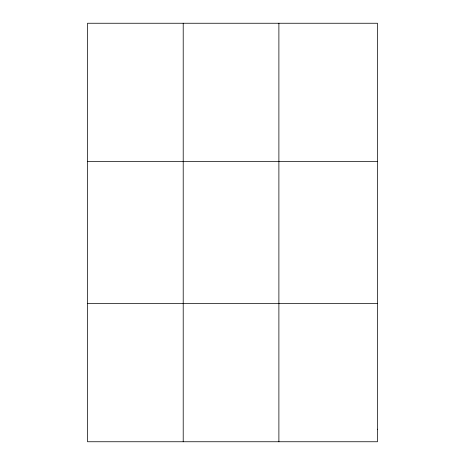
<?xml version="1.0" encoding="UTF-8"?>
<svg xmlns="http://www.w3.org/2000/svg" width="465" height="465" viewBox="0 0 465 465"><rect width="100%" height="100%" fill="white"/><g stroke="black" fill="none" stroke-linecap="round" stroke-linejoin="round"><path stroke-width="0.7" d="M183.21 441.75L183.21 23.25M278.89 441.75L278.89 23.25M87.536 161.355L377.464 161.355M87.536 303.645L377.464 303.645M377.464 429.195L377.464 441.75L87.536 441.75L87.536 23.25L377.464 23.25L377.464 429.195"/></g></svg>
